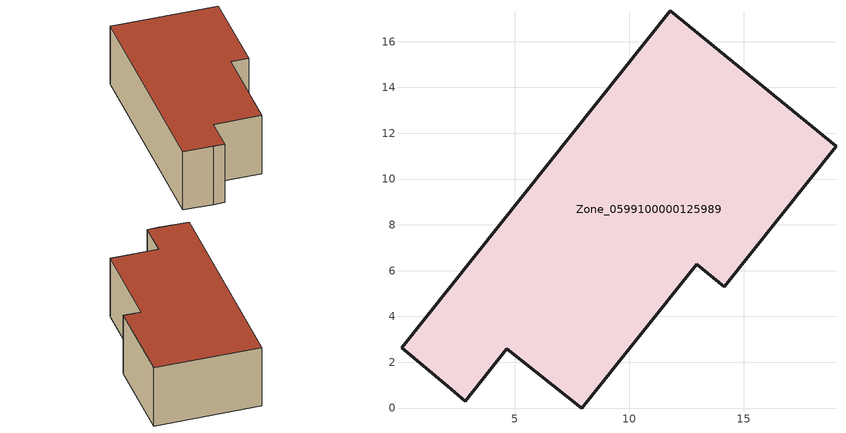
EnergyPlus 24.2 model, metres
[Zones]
Zone_0599100000125989
 floor ground (C_G): 7.93,0 4.66,2.6 2.84,0.31 2.08,0.95 0.07,2.63 11.81,17.34 19.04,11.43 14.16,5.31 12.95,6.28 z0.45
 wall outside (C_F): 4.66,2.6 7.93,0 12.95,6.28 14.16,5.31 19.04,11.43 11.81,17.34 0.07,2.63 2.08,0.95 2.84,0.31 4.66,2.6 z0.45:6.34
 roof outside (C_R): 0.07,2.63 2.08,0.95 2.84,0.31 4.66,2.6 7.93,0 12.95,6.28 14.16,5.31 19.04,11.43 11.81,17.34 z6.34
[BUILDING]
Pand.0599100000125989: North Axis=0; Terrain=City; Loads Convergence Tolerance Value=0.04; Temperature Convergence Tolerance Value=0.4; Solar Distribution=FullExterior; Maximum Number of Warmup Days=25; Minimum Number of Warmup Days=1
[Site:Location]
Rotterdam.The.Hague.AP_ZH_NLD Design_Conditions: Latitude=51.96; Longitude=4.45; Time Zone=1; Elevation=-4.5
[SITE:GROUNDTEMPERATURE:BUILDINGSURFACE]
18, 18, 18, 18, 18, 18, 18, 18, 18, 18, 18, 18
[MATERIAL] Thermal Absorptance=0.9; Solar Absorptance=0.7; Visible Absorptance=0.7
Name | Roughness | Thickness | Conductivity | Density | Specific Heat
G.D.1965 | MediumSmooth | 0.15 | 1 | 540 | 1210
F.D.1965 | Rough | 0.3 | 0.857143 | 1920 | 840
R.D.1965 | MediumRough | 0.2 | 0.08 | 1500 | 1000
[CONSTRUCTION]
C_G: G.D.1965
C_F: F.D.1965
C_R: R.D.1965
[ZONE]
Zone_0599100000125989: Type=1; Multiplier=1; Ceiling Height=Autocalculate; Volume=Autocalculate; Floor Area=autocalculate; Part of Total Floor Area=Yes
[ZONEINFILTRATION:DESIGNFLOWRATE]
Infil_Zone_0599100000125989: Zone or ZoneList or Space or SpaceList=Zone_0599100000125989; Schedule=AlwaysOn; Design Flow Rate Calculation Method=Flow/Area; Flow Rate per Floor Area=0.0042; Constant Term Coefficient=1; Temperature Term Coefficient=0; Velocity Term Coefficient=0; Velocity Squared Term Coefficient=0
[HVACTEMPLATE:ZONE:IDEALLOADSAIRSYSTEM]
Zone_0599100000125989: Maximum Heating Supply Air Temperature=50; Minimum Cooling Supply Air Temperature=13; Maximum Heating Supply Air Humidity Ratio=0.0156; Minimum Cooling Supply Air Humidity Ratio=0.0077; Heating Limit=NoLimit; Cooling Limit=NoLimit; Dehumidification Control Type=ConstantSensibleHeatRatio; Cooling Sensible Heat Ratio=0.7; Dehumidification Setpoint=60; Humidification Control Type=None; Humidification Setpoint=30; Outdoor Air Method=None; Outdoor Air Flow Rate per Person=0.00944; Outdoor Air Flow Rate per Zone Floor Area=0; Outdoor Air Flow Rate per Zone=0; Demand Controlled Ventilation Type=None; Outdoor Air Economizer Type=NoEconomizer; Heat Recovery Type=None; Sensible Heat Recovery Effectiveness=0.7; Latent Heat Recovery Effectiveness=0.65
[ZONECONTROL:THERMOSTAT]
ThermostatControl_Zone_0599100000125989: Zone or ZoneList=Zone_0599100000125989; Control Type Schedule=DualSetpointControlType; Control 1=Thermostat_Zone_0599100000125989; Temperature Difference Between Cutout And Setpoint=0
[THERMOSTATSETPOINT:DUALSETPOINT]
Thermostat_Zone_0599100000125989: Heating Setpoint Temperature Schedule=HeatingSetpoint_Zone_0599100000125989; Cooling Setpoint Temperature Schedule=CoolingSetpoint_Zone_0599100000125989
[SCHEDULE:COMPACT]
HeatingSetpoint_Zone_0599100000125989: Through: 12/31, For: AllDays, Until: 24:00, 21
CoolingSetpoint_Zone_0599100000125989: Through: 12/31, For: AllDays, Until: 24:00, 24
DualSetpointControlType: Through: 12/31, For: AllDays, Until: 24:00, 4
AlwaysOn: Through: 12/31, For: AllDays, Until: 24:00, 1
